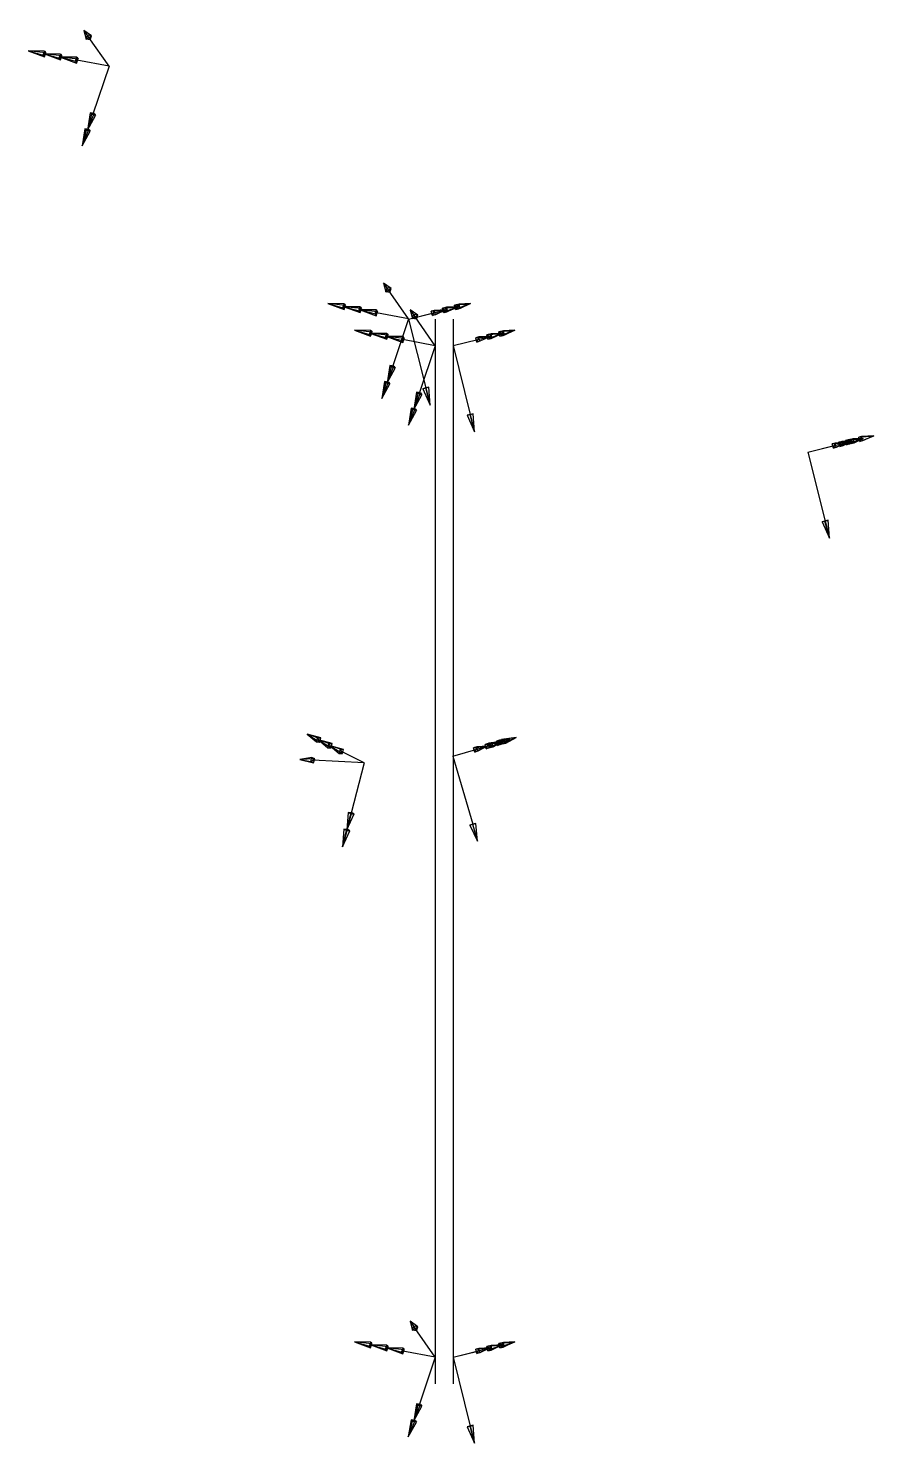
# Model space of a CAD drawing. Header units: millimetres. Extents: x -6184 to 16, y -157 to 161.
# Drawn here: x -3462.9 to -3366.3, y -66.7 to 92.8 of the extents above.
import ezdxf

# ---------------------------------------------------------------- set-up
doc = ezdxf.new("R2010")
doc.units = ezdxf.units.MM
doc.layers.add('AutoDetect_10_9', color=1, linetype='Continuous')
doc.layers.add('AutoDetect_9_8', color=1, linetype='Continuous')

# ---------------------------------------------------------------- blocks, each defined once
blk = doc.blocks.new('Kontrollpunkt')
at = {"color": 0}
for q in [(0, 6), (8, 0), (0, 0, 4)]:
    blk.add_line((0, 0), q, dxfattribs=at)
for points in [[(0.25, 8, -0.25), (-0.25, 8, -0.25), (-0.25, 8, 0.25), (0, 10, 0), (-0.25, 8, -0.25), (0.25, 8, 0.25), (0, 10, 0), (0.25, 8, -0.25), (0.25, 8, 0.25), (-0.25, 8, 0.25)], [(0.25, 6, -0.25), (-0.25, 6, -0.25), (-0.25, 6, 0.25), (0, 8, 0), (-0.25, 6, -0.25), (0.25, 6, 0.25), (0, 8, 0), (0.25, 6, -0.25), (0.25, 6, 0.25), (-0.25, 6, 0.25)], [(0.25, 0.25, 4), (-0.25, 0.25, 4), (-0.25, -0.25, 4), (0, 0, 6), (-0.25, 0.25, 4), (0.25, -0.25, 4), (0, 0, 6), (0.25, 0.25, 4), (0.25, -0.25, 4), (-0.25, -0.25, 4)], [(0.25, 0.25, 6), (-0.25, 0.25, 6), (-0.25, -0.25, 6), (0, 0, 8), (-0.25, 0.25, 6), (0.25, -0.25, 6), (0, 0, 8), (0.25, 0.25, 6), (0.25, -0.25, 6), (-0.25, -0.25, 6)], [(0.25, 0.25, 8), (-0.25, 0.25, 8), (-0.25, -0.25, 8), (0, 0, 10), (-0.25, 0.25, 8), (0.25, -0.25, 8), (0, 0, 10), (0.25, 0.25, 8), (0.25, -0.25, 8), (-0.25, -0.25, 8)], [(8, 0.25, -0.25), (8, 0.25, 0.25), (8, -0.25, 0.25), (10, 0, 0), (8, 0.25, 0.25), (8, -0.25, -0.25), (10, 0, 0), (8, 0.25, -0.25), (8, -0.25, -0.25), (8, -0.25, 0.25)]]:
    blk.add_polyline3d(points, dxfattribs=at)

msp = doc.modelspace()

# ---------------------------------------------------------------- linework, layer by layer
at = {"layer": 'AutoDetect_10_9', "color": 1}
msp.add_line((-3415, 60, 115), (-3415, -60, 115), dxfattribs=at)
at = {"layer": 'AutoDetect_9_8', "color": 1}
msp.add_line((-3417, 60, 115), (-3417, -60, 115), dxfattribs=at)

# ---------------------------------------------------------------- block references
at = {"layer": 'AutoDetect_10_9', "color": 1, "extrusion": (0.696364, 0.173648, 0.696364), "rotation": 180}
for p in [(885.7, 2411.94, -2263.21), (881.58, 2380.36, -2288.1), (770.97, 2399.56, -2307.9)]:
    msp.add_blockref('Kontrollpunkt', p, dxfattribs=at)
at = {"layer": 'AutoDetect_10_9', "color": 1, "extrusion": (0.743283, 0.185348, 0.642788), "rotation": 179.9999991462264}
msp.add_blockref('Kontrollpunkt', (860.26, 2186.05, -2426.32), dxfattribs=at)
at = {"layer": 'AutoDetect_10_9', "color": 1, "extrusion": (0.642788, 0.185348, 0.743283), "rotation": 180.0477447036316}
msp.add_blockref('Kontrollpunkt', (956.5, 2540.42, -2077.92), dxfattribs=at)
at = {"layer": 'AutoDetect_9_8', "color": 30, "extrusion": (-0.909844, 0.173648, 0.37687)}
for p, rotation in [((560.57, -1178.27, 3201.1), 249.806787991409), ((582.21, -1126.71, 3180.5), 249.806787991409), ((584.6, -1162.44, 3162.17), 249.806787991409), ((696.58, -1154.38, 3142.38), 249.8067879914091)]:
    msp.add_blockref('Kontrollpunkt', p, dxfattribs=dict(at, rotation=rotation))
at = {"layer": 'AutoDetect_9_8', "color": 30, "extrusion": (-0.642788, 0.320573, 0.695742), "rotation": 286.9428361002705}
msp.add_blockref('Kontrollpunkt', (1519.63, -2001.94, 2334.16), dxfattribs=at)

doc.saveas('drawing.dxf')
